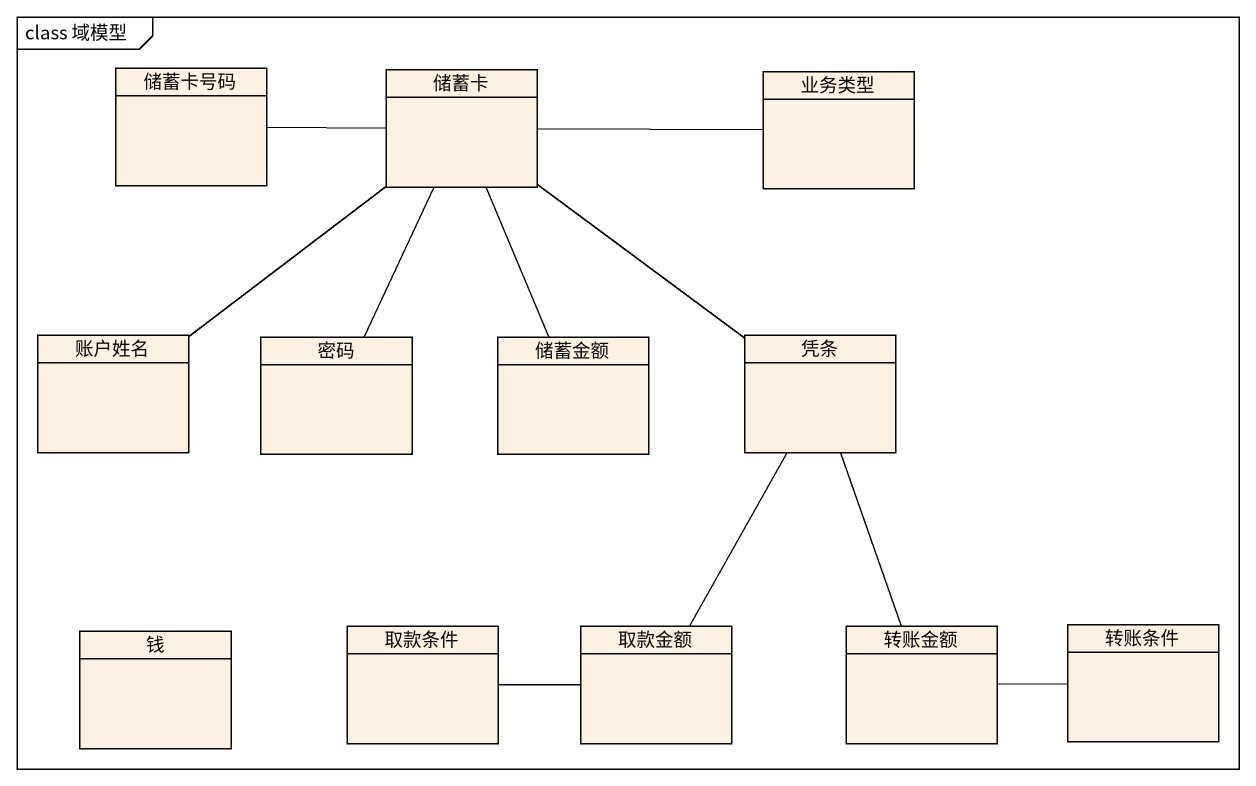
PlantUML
@startuml
mainframe class 域模型
hide circle
hide empty members
class 储蓄卡号码
class 储蓄卡
class 业务类型
class 账户姓名
class 密码
class 储蓄金额
class 凭条
class 钱
class 取款条件
class 取款金额
class 转账金额
class 转账条件
储蓄卡号码 -right- 储蓄卡
储蓄卡 -right- 业务类型
储蓄卡 -- 密码
储蓄卡 -- 储蓄金额
储蓄卡 -- 凭条
账户姓名 -up- 储蓄卡
凭条 -- 取款金额
凭条 -- 转账金额
取款条件 -right- 取款金额
转账金额 -right- 转账条件
@enduml
